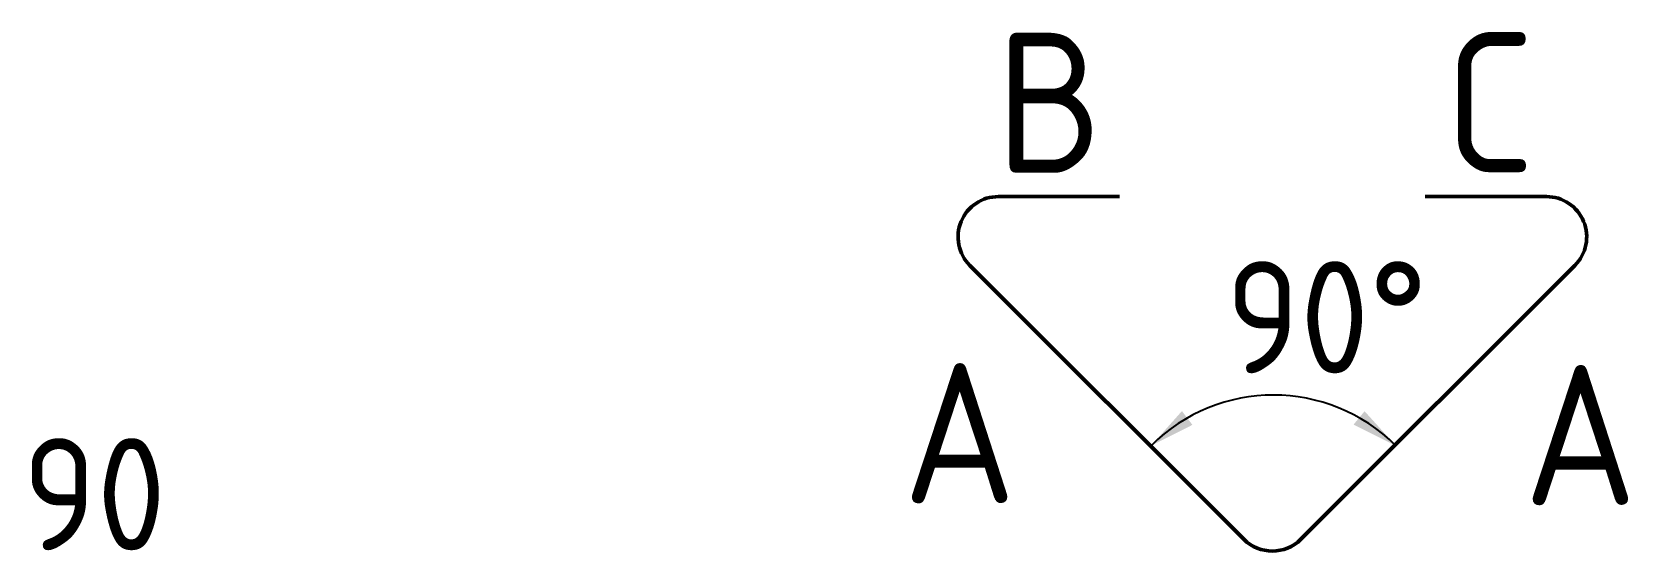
# Model space of a CAD drawing. Extents: x 238212 to 238497, y -41562 to -41470.
import ezdxf
from ezdxf.enums import TextEntityAlignment as Align

# ---------------------------------------------------------------- set-up
doc = ezdxf.new("R2010")
doc.units = 0
doc.layers.add('posedit.mtr.bar', color=7, linetype='Continuous', lineweight=50)
doc.layers.add('posedit.mtr.hidden', color=144, linetype='Continuous', plot=False)
doc.layers.add('posedit.mtr.lenght', color=183, linetype='Continuous')
doc.layers.add('posedit.mtr.text', color=3, linetype='Continuous')
doc.styles.add('posedit.ISOCPEUR', font='isocpeur.ttf', dxfattribs={"width": 0.9})

msp = doc.modelspace()

# ---------------------------------------------------------------- linework, layer by layer
at = {"layer": 'posedit.mtr.bar'}
for p, q in [((238384.36, -41498.97), (238405.96, -41498.97)), ((238482.11, -41498.97), (238460.51, -41498.97)), ((238379.27, -41511.26), (238428.14, -41560.14)), ((238487.2, -41511.26), (238438.33, -41560.14))]:
    msp.add_line(p, q, dxfattribs=at)
for centre, start, end in [((238384.36, -41506.17), 90, 225), ((238482.11, -41506.17), 315, 90), ((238433.23, -41555.04), 225, 315)]:
    msp.add_arc(centre, 7.2, start, end, dxfattribs=at)
at = {"layer": 'posedit.mtr.lenght'}
msp.add_arc((238433.42, -41565.28), 30.88, 45, 135, dxfattribs=at)
for points in [[(238418.96, -41539.72), (238417.1, -41537.25), (238411.59, -41543.44)], [(238449.68, -41537.28), (238447.72, -41539.66), (238455.26, -41543.44)]]:
    msp.add_solid(points, dxfattribs=at)

# ---------------------------------------------------------------- texts
at = {"layer": 'posedit.mtr.hidden', "style": 'posedit.ISOCPEUR', "width": 0.9}
msp.add_text('90', height=20, dxfattribs=at).set_placement((238210.25, -41562.09))
at = {"layer": 'posedit.mtr.text', "style": 'posedit.ISOCPEUR', "width": 0.9}
msp.add_text('90°', height=20, dxfattribs=at).set_placement((238424.93, -41530.51))
msp.add_attdef('B', text='', height=25, dxfattribs=at).set_placement((238393.49, -41482.21), align=Align.MIDDLE_CENTER)
msp.add_attdef('C', text='', height=25, dxfattribs=at).set_placement((238480.1, -41494.67), align=Align.RIGHT)
msp.add_attdef('A', text='', height=25, dxfattribs=at).set_placement((238387.55, -41541.19), align=Align.MIDDLE_RIGHT)
msp.add_attdef('A', text='', height=25, dxfattribs=at).set_placement((238478.06, -41541.52), align=Align.MIDDLE_LEFT)

doc.saveas('drawing.dxf')
